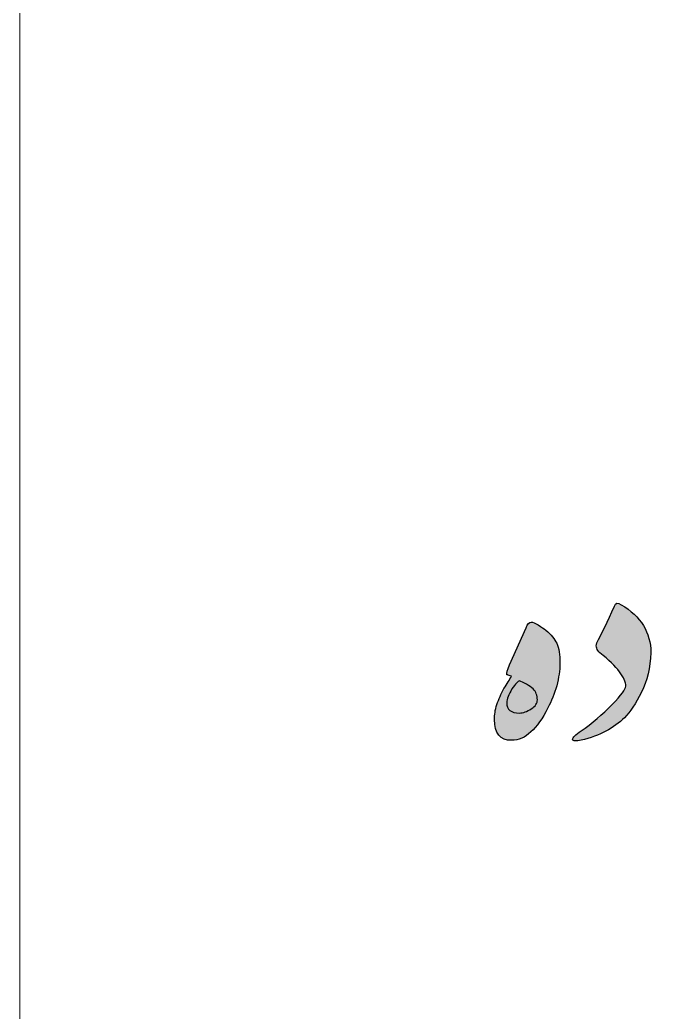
# Model space of a CAD drawing. Header units: millimetres. Extents: x -181.7 to -141.7, y -138.1 to -98.1.
# Drawn here: x -181.74 to -175.21, y -127.98 to -117.91 of the extents above; entities that cross this region are included whole.
import ezdxf

# ---------------------------------------------------------------- set-up
doc = ezdxf.new("R2010")
doc.units = ezdxf.units.MM
doc.header["$MEASUREMENT"] = 0
doc.layers.add('Layer 1', color=7, linetype='Continuous')

msp = doc.modelspace()

# ---------------------------------------------------------------- hatches: boundary and pattern name
at = {"layer": 'Layer 1', "true_color": 0x373435}
h = msp.add_hatch(color=250, dxfattribs=at)
edge = h.paths.add_edge_path()
edge.add_spline(control_points=[(-175.884, -124.2304), (-175.8936, -124.2734), (-175.884, -124.3022), (-175.8506, -124.3308), (-175.6737, -124.4742), (-175.5876, -124.589), (-175.5876, -124.6702), (-175.5876, -124.699), (-175.6353, -124.7611), (-175.7263, -124.8567), (-175.8267, -124.957), (-175.9319, -125.048), (-176.0418, -125.1245), (-176.0992, -125.1626), (-176.1278, -125.1914), (-176.1278, -125.2105), (-176.1278, -125.2201), (-176.1182, -125.2248), (-176.0992, -125.2248), (-176.0847, -125.2248), (-176.0658, -125.2248), (-176.0418, -125.2201), (-175.8506, -125.1722), (-175.7071, -125.0958), (-175.6019, -124.9906), (-175.5445, -124.9332), (-175.4872, -124.8471), (-175.4298, -124.7324), (-175.3724, -124.6176), (-175.339, -124.4837), (-175.3342, -124.3308), (-175.3342, -124.1252), (-175.4346, -123.9627), (-175.6353, -123.8432), (-175.6688, -123.8191), (-175.6929, -123.824), (-175.7024, -123.8575), (-175.7741, -124.0152), (-175.8362, -124.1444), (-175.884, -124.2304), (-175.884, -124.2304), (-175.884, -124.2304), (-175.884, -124.2304)], knot_values=[0, 0, 0, 0, 0.0714286, 0.0714286, 0.0714286, 0.1428571, 0.1428571, 0.1428571, 0.2142857, 0.2142857, 0.2142857, 0.2857143, 0.2857143, 0.2857143, 0.3571429, 0.3571429, 0.3571429, 0.4285714, 0.4285714, 0.4285714, 0.5, 0.5, 0.5, 0.5714286, 0.5714286, 0.5714286, 0.6428571, 0.6428571, 0.6428571, 0.7142857, 0.7142857, 0.7142857, 0.7857143, 0.7857143, 0.7857143, 0.8571429, 0.8571429, 0.8571429, 0.9285714, 0.9285714, 0.9285714, 1, 1, 1, 1], degree=3, periodic=1)
h = msp.add_hatch(color=250, dxfattribs=at)
edge = h.paths.add_edge_path()
edge.add_spline(control_points=[(-176.29, -124.2351), (-176.3092, -124.1921), (-176.3474, -124.1492), (-176.4, -124.1012), (-176.4192, -124.087), (-176.4477, -124.0678), (-176.4765, -124.0487), (-176.5099, -124.0297), (-176.5339, -124.0201), (-176.5483, -124.0201), (-176.5673, -124.0201), (-176.5865, -124.0393), (-176.6008, -124.0774), (-176.6008, -124.0774), (-176.7682, -124.455), (-176.7682, -124.455), (-176.792, -124.5076), (-176.8016, -124.5412), (-176.7968, -124.5555), (-176.7968, -124.5555), (-176.792, -124.5555), (-176.7872, -124.5555), (-176.7824, -124.5602), (-176.7682, -124.5603), (-176.749, -124.5698), (-176.7682, -124.6034), (-176.7968, -124.6464), (-176.8256, -124.6941), (-176.8541, -124.7467), (-176.8782, -124.7993), (-176.8971, -124.8567), (-176.9163, -124.9093), (-176.9212, -124.9619), (-176.9212, -125.0097), (-176.9212, -125.1484), (-176.8637, -125.2201), (-176.749, -125.2201), (-176.6772, -125.2201), (-176.6104, -125.1914), (-176.5531, -125.134), (-176.4908, -125.0815), (-176.4335, -125.0001), (-176.3809, -124.8901), (-176.3426, -124.8233), (-176.3139, -124.7467), (-176.29, -124.6656), (-176.2708, -124.5842), (-176.2566, -124.5076), (-176.2566, -124.4407), (-176.2566, -124.3499), (-176.2662, -124.283), (-176.29, -124.2351), (-176.29, -124.2351), (-176.29, -124.2351), (-176.29, -124.2351)], knot_values=[0, 0, 0, 0, 0.0555556, 0.0555556, 0.0555556, 0.1111111, 0.1111111, 0.1111111, 0.1666667, 0.1666667, 0.1666667, 0.2222222, 0.2222222, 0.2222222, 0.2777778, 0.2777778, 0.2777778, 0.3333333, 0.3333333, 0.3333333, 0.3888889, 0.3888889, 0.3888889, 0.4444444, 0.4444444, 0.4444444, 0.5, 0.5, 0.5, 0.5555556, 0.5555556, 0.5555556, 0.6111111, 0.6111111, 0.6111111, 0.6666667, 0.6666667, 0.6666667, 0.7222222, 0.7222222, 0.7222222, 0.7777778, 0.7777778, 0.7777778, 0.8333333, 0.8333333, 0.8333333, 0.8888889, 0.8888889, 0.8888889, 0.9444444, 0.9444444, 0.9444444, 1, 1, 1, 1], degree=3, periodic=1)
h = msp.add_hatch(color=250, dxfattribs=at)
edge = h.paths.add_edge_path()
edge.add_spline(control_points=[(-176.5483, -124.8997), (-176.5913, -124.9285), (-176.6295, -124.9427), (-176.6676, -124.9427), (-176.7538, -124.9427), (-176.7968, -124.9093), (-176.7968, -124.8375), (-176.7968, -124.7993), (-176.7778, -124.7563), (-176.7442, -124.699), (-176.706, -124.6464), (-176.6821, -124.6176), (-176.6676, -124.6176), (-176.6487, -124.6224), (-176.6247, -124.632), (-176.5961, -124.651), (-176.5673, -124.6656), (-176.5483, -124.6845), (-176.5291, -124.699), (-176.5003, -124.7276), (-176.4861, -124.7659), (-176.4861, -124.8089), (-176.4861, -124.8423), (-176.5053, -124.8759), (-176.5483, -124.8997), (-176.5483, -124.8997), (-176.5483, -124.8997), (-176.5483, -124.8997)], knot_values=[0, 0, 0, 0, 0.1111111, 0.1111111, 0.1111111, 0.2222222, 0.2222222, 0.2222222, 0.3333333, 0.3333333, 0.3333333, 0.4444444, 0.4444444, 0.4444444, 0.5555556, 0.5555556, 0.5555556, 0.6666667, 0.6666667, 0.6666667, 0.7777778, 0.7777778, 0.7777778, 0.8888889, 0.8888889, 0.8888889, 1, 1, 1, 1], degree=3, periodic=1)

# ---------------------------------------------------------------- linework, layer by layer
at = {"layer": 'Layer 1', "color": 250, "lineweight": 18}
msp.add_open_spline([(-179.7413, -98.0531), (-179.7413, -98.0531), (-143.7415, -98.0531), (-143.7415, -98.0531), (-142.6415, -98.0531), (-141.7414, -98.953), (-141.7414, -100.053), (-141.7414, -100.053), (-141.7414, -136.0532), (-141.7414, -136.0532), (-141.7414, -137.1532), (-142.6415, -138.0531), (-143.7415, -138.0531), (-143.7415, -138.0531), (-179.7413, -138.0531), (-179.7413, -138.0531), (-180.8413, -138.0531), (-181.7414, -137.1532), (-181.7414, -136.0532), (-181.7414, -136.0532), (-181.7414, -100.053), (-181.7414, -100.053), (-181.7414, -98.953), (-180.8413, -98.0531), (-179.7413, -98.0531)], degree=3, knots=[0, 0, 0, 0, 0.125, 0.125, 0.125, 0.25, 0.25, 0.25, 0.375, 0.375, 0.375, 0.5, 0.5, 0.5, 0.625, 0.625, 0.625, 0.75, 0.75, 0.75, 0.875, 0.875, 0.875, 1, 1, 1, 1], dxfattribs=at)
at = {"layer": 'Layer 1', "color": 250}
for points, knots in [([(-175.884, -124.2304), (-175.8936, -124.2734), (-175.884, -124.3022), (-175.8506, -124.3308), (-175.6737, -124.4742), (-175.5876, -124.589), (-175.5876, -124.6702), (-175.5876, -124.699), (-175.6353, -124.7611), (-175.7263, -124.8567), (-175.8267, -124.957), (-175.9319, -125.048), (-176.0418, -125.1245), (-176.0992, -125.1626), (-176.1278, -125.1914), (-176.1278, -125.2105), (-176.1278, -125.2201), (-176.1182, -125.2248), (-176.0992, -125.2248), (-176.0847, -125.2248), (-176.0658, -125.2248), (-176.0418, -125.2201), (-175.8506, -125.1722), (-175.7071, -125.0958), (-175.6019, -124.9906), (-175.5445, -124.9332), (-175.4872, -124.8471), (-175.4298, -124.7324), (-175.3724, -124.6176), (-175.339, -124.4837), (-175.3342, -124.3308), (-175.3342, -124.1252), (-175.4346, -123.9627), (-175.6353, -123.8432), (-175.6688, -123.8191), (-175.6929, -123.824), (-175.7024, -123.8575), (-175.7741, -124.0152), (-175.8362, -124.1444), (-175.884, -124.2304), (-175.884, -124.2304), (-175.884, -124.2304), (-175.884, -124.2304)], [0, 0, 0, 0, 0.0714286, 0.0714286, 0.0714286, 0.1428571, 0.1428571, 0.1428571, 0.2142857, 0.2142857, 0.2142857, 0.2857143, 0.2857143, 0.2857143, 0.3571429, 0.3571429, 0.3571429, 0.4285714, 0.4285714, 0.4285714, 0.5, 0.5, 0.5, 0.5714286, 0.5714286, 0.5714286, 0.6428571, 0.6428571, 0.6428571, 0.7142857, 0.7142857, 0.7142857, 0.7857143, 0.7857143, 0.7857143, 0.8571429, 0.8571429, 0.8571429, 0.9285714, 0.9285714, 0.9285714, 1, 1, 1, 1]), ([(-176.29, -124.2351), (-176.3092, -124.1921), (-176.3474, -124.1492), (-176.4, -124.1012), (-176.4192, -124.087), (-176.4477, -124.0678), (-176.4765, -124.0487), (-176.5099, -124.0297), (-176.5339, -124.0201), (-176.5483, -124.0201), (-176.5673, -124.0201), (-176.5865, -124.0393), (-176.6008, -124.0774), (-176.6008, -124.0774), (-176.7682, -124.455), (-176.7682, -124.455), (-176.792, -124.5076), (-176.8016, -124.5412), (-176.7968, -124.5555), (-176.7968, -124.5555), (-176.792, -124.5555), (-176.7872, -124.5555), (-176.7824, -124.5602), (-176.7682, -124.5603), (-176.749, -124.5698), (-176.7682, -124.6034), (-176.7968, -124.6464), (-176.8256, -124.6941), (-176.8541, -124.7467), (-176.8782, -124.7993), (-176.8971, -124.8567), (-176.9163, -124.9093), (-176.9212, -124.9619), (-176.9212, -125.0097), (-176.9212, -125.1484), (-176.8637, -125.2201), (-176.749, -125.2201), (-176.6772, -125.2201), (-176.6104, -125.1914), (-176.5531, -125.134), (-176.4908, -125.0815), (-176.4335, -125.0001), (-176.3809, -124.8901), (-176.3426, -124.8233), (-176.3139, -124.7467), (-176.29, -124.6656), (-176.2708, -124.5842), (-176.2566, -124.5076), (-176.2566, -124.4407), (-176.2566, -124.3499), (-176.2662, -124.283), (-176.29, -124.2351), (-176.29, -124.2351), (-176.29, -124.2351), (-176.29, -124.2351)], [0, 0, 0, 0, 0.0555556, 0.0555556, 0.0555556, 0.1111111, 0.1111111, 0.1111111, 0.1666667, 0.1666667, 0.1666667, 0.2222222, 0.2222222, 0.2222222, 0.2777778, 0.2777778, 0.2777778, 0.3333333, 0.3333333, 0.3333333, 0.3888889, 0.3888889, 0.3888889, 0.4444444, 0.4444444, 0.4444444, 0.5, 0.5, 0.5, 0.5555556, 0.5555556, 0.5555556, 0.6111111, 0.6111111, 0.6111111, 0.6666667, 0.6666667, 0.6666667, 0.7222222, 0.7222222, 0.7222222, 0.7777778, 0.7777778, 0.7777778, 0.8333333, 0.8333333, 0.8333333, 0.8888889, 0.8888889, 0.8888889, 0.9444444, 0.9444444, 0.9444444, 1, 1, 1, 1]), ([(-176.5483, -124.8997), (-176.5913, -124.9285), (-176.6295, -124.9427), (-176.6676, -124.9427), (-176.7538, -124.9427), (-176.7968, -124.9093), (-176.7968, -124.8375), (-176.7968, -124.7993), (-176.7778, -124.7563), (-176.7442, -124.699), (-176.706, -124.6464), (-176.6821, -124.6176), (-176.6676, -124.6176), (-176.6487, -124.6224), (-176.6247, -124.632), (-176.5961, -124.651), (-176.5673, -124.6656), (-176.5483, -124.6845), (-176.5291, -124.699), (-176.5003, -124.7276), (-176.4861, -124.7659), (-176.4861, -124.8089), (-176.4861, -124.8423), (-176.5053, -124.8759), (-176.5483, -124.8997), (-176.5483, -124.8997), (-176.5483, -124.8997), (-176.5483, -124.8997)], [0, 0, 0, 0, 0.1111111, 0.1111111, 0.1111111, 0.2222222, 0.2222222, 0.2222222, 0.3333333, 0.3333333, 0.3333333, 0.4444444, 0.4444444, 0.4444444, 0.5555556, 0.5555556, 0.5555556, 0.6666667, 0.6666667, 0.6666667, 0.7777778, 0.7777778, 0.7777778, 0.8888889, 0.8888889, 0.8888889, 1, 1, 1, 1])]:
    msp.add_open_spline(points, degree=3, knots=knots, dxfattribs=at)

doc.saveas('drawing.dxf')
